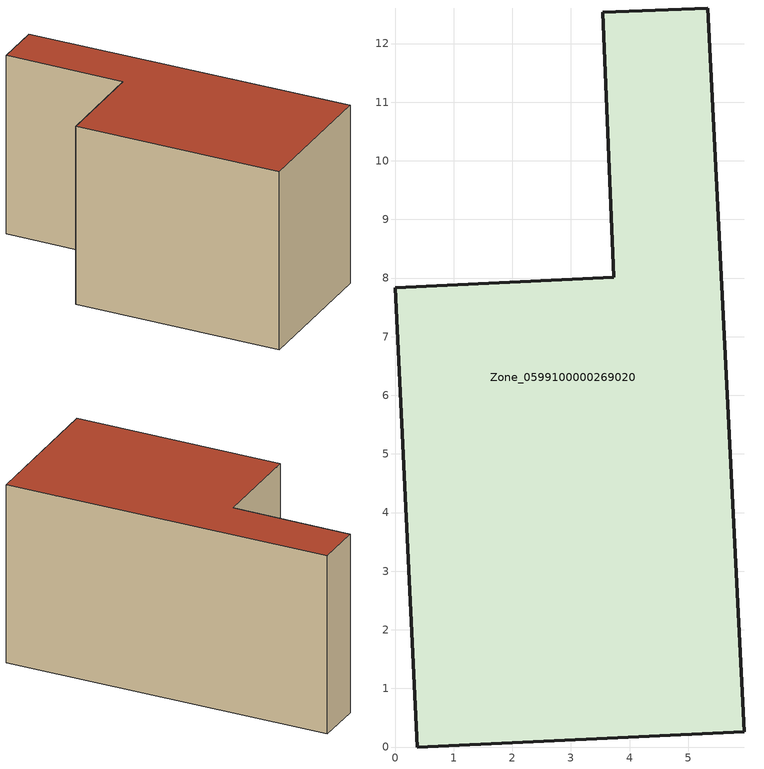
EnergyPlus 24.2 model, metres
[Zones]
Zone_0599100000269020
 floor ground (C_G): 3.73,8.01 3.54,12.53 5.33,12.61 5.96,0.26 0.38,0 0,7.83 z0
 wall outside (C_F): 5.96,0.26 5.33,12.61 3.54,12.53 3.73,8.01 0,7.83 0.38,0 5.96,0.26 z0:6.95
 roof outside (C_R): 0.38,0 5.96,0.26 5.33,12.61 3.54,12.53 3.73,8.01 0,7.83 z6.95
[BUILDING]
Pand.0599100000269020: North Axis=0; Terrain=City; Loads Convergence Tolerance Value=0.04; Temperature Convergence Tolerance Value=0.4; Solar Distribution=FullExterior; Maximum Number of Warmup Days=25; Minimum Number of Warmup Days=1
[Site:Location]
Rotterdam.The.Hague.AP_ZH_NLD Design_Conditions: Latitude=51.96; Longitude=4.45; Time Zone=1; Elevation=-4.5
[SITE:GROUNDTEMPERATURE:BUILDINGSURFACE]
18, 18, 18, 18, 18, 18, 18, 18, 18, 18, 18, 18
[MATERIAL] Thermal Absorptance=0.9; Solar Absorptance=0.7; Visible Absorptance=0.7
Name | Roughness | Thickness | Conductivity | Density | Specific Heat
G.TI.1946 | MediumSmooth | 0.15 | 1 | 540 | 1210
F.TI.1946 | Rough | 0.3 | 0.857143 | 1920 | 840
R.TI.1946 | MediumRough | 0.2 | 0.1 | 1500 | 1000
[CONSTRUCTION]
C_G: G.TI.1946
C_F: F.TI.1946
C_R: R.TI.1946
[ZONE]
Zone_0599100000269020: Type=1; Multiplier=1; Ceiling Height=Autocalculate; Volume=Autocalculate; Floor Area=autocalculate; Part of Total Floor Area=Yes
[ZONEINFILTRATION:DESIGNFLOWRATE]
Infil_Zone_0599100000269020: Zone or ZoneList or Space or SpaceList=Zone_0599100000269020; Schedule=AlwaysOn; Design Flow Rate Calculation Method=Flow/Area; Flow Rate per Floor Area=0.003; Constant Term Coefficient=1; Temperature Term Coefficient=0; Velocity Term Coefficient=0; Velocity Squared Term Coefficient=0
[HVACTEMPLATE:ZONE:IDEALLOADSAIRSYSTEM]
Zone_0599100000269020: Maximum Heating Supply Air Temperature=50; Minimum Cooling Supply Air Temperature=13; Maximum Heating Supply Air Humidity Ratio=0.0156; Minimum Cooling Supply Air Humidity Ratio=0.0077; Heating Limit=NoLimit; Cooling Limit=NoLimit; Dehumidification Control Type=ConstantSensibleHeatRatio; Cooling Sensible Heat Ratio=0.7; Dehumidification Setpoint=60; Humidification Control Type=None; Humidification Setpoint=30; Outdoor Air Method=None; Outdoor Air Flow Rate per Person=0.00944; Outdoor Air Flow Rate per Zone Floor Area=0; Outdoor Air Flow Rate per Zone=0; Demand Controlled Ventilation Type=None; Outdoor Air Economizer Type=NoEconomizer; Heat Recovery Type=None; Sensible Heat Recovery Effectiveness=0.7; Latent Heat Recovery Effectiveness=0.65
[ZONECONTROL:THERMOSTAT]
ThermostatControl_Zone_0599100000269020: Zone or ZoneList=Zone_0599100000269020; Control Type Schedule=DualSetpointControlType; Control 1=Thermostat_Zone_0599100000269020; Temperature Difference Between Cutout And Setpoint=0
[THERMOSTATSETPOINT:DUALSETPOINT]
Thermostat_Zone_0599100000269020: Heating Setpoint Temperature Schedule=HeatingSetpoint_Zone_0599100000269020; Cooling Setpoint Temperature Schedule=CoolingSetpoint_Zone_0599100000269020
[SCHEDULE:COMPACT]
HeatingSetpoint_Zone_0599100000269020: Through: 12/31, For: AllDays, Until: 24:00, 21
CoolingSetpoint_Zone_0599100000269020: Through: 12/31, For: AllDays, Until: 24:00, 24
DualSetpointControlType: Through: 12/31, For: AllDays, Until: 24:00, 4
AlwaysOn: Through: 12/31, For: AllDays, Until: 24:00, 1
